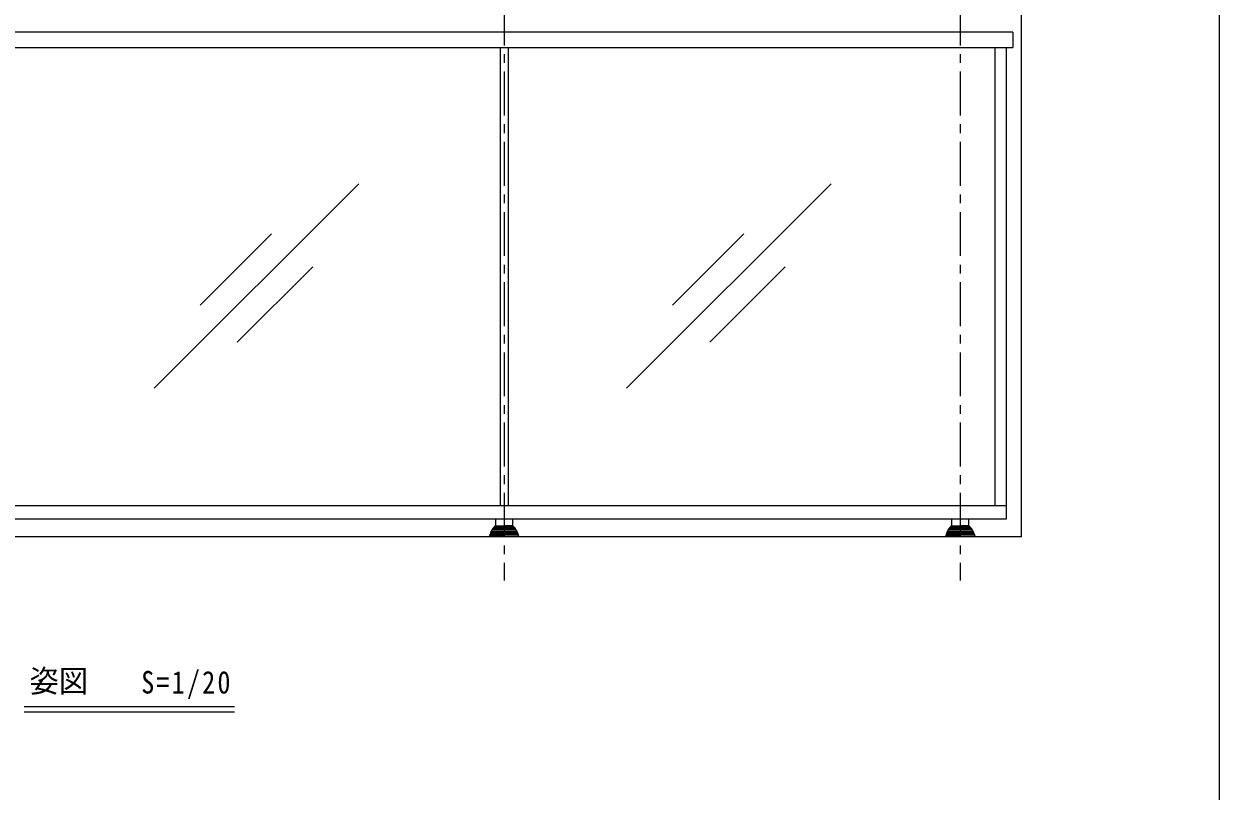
# Model space of a CAD drawing. Units: millimetres, scale not verified, with parts at other scales. Extents: x -1050 to 1050, y -742 to 742.
# Drawn here: x 309 to 990, y 0 to 437 of the extents above; entities that cross this region are included whole.
import ezdxf
from ezdxf.enums import TextEntityAlignment as Align

# ---------------------------------------------------------------- set-up
doc = ezdxf.new("R2010")
doc.units = ezdxf.units.MM
doc.header["$LTSCALE"] = 5
doc.linetypes.add('CHAIN1', pattern=[8, 5, -1, 1, -1])
doc.layers.add('0-9_文字', color=3, linetype='Continuous', lineweight=20)
doc.layers.add('1-5_図枠1_1', color=7, linetype='Continuous')
doc.layers.add('1-6_姿図', color=7, linetype='Continuous')
doc.styles.add('ＭＳ ゴシック', font='')
doc.styles.get('ＭＳ ゴシック').set_extended_font_data('MS Gothic')

msp = doc.modelspace()

# ---------------------------------------------------------------- linework, layer by layer
at = {"layer": '0-9_文字'}
for p, q in [((429.008, 48), (309.255, 48)), ((429.008, 45), (309.255, 45))]:
    msp.add_line(p, q, dxfattribs=at)
at = {"layer": '1-5_図枠1_1'}
msp.add_line((990, 682.5), (990, -707.5), dxfattribs=at)
at = {"layer": '1-6_姿図', "linetype": 'CHAIN1'}
for p, q in [((582.625, 570), (582.625, 120)), ((842.5, 570), (842.5, 120))]:
    msp.add_line(p, q, dxfattribs=at)
at = {"layer": '1-6_姿図'}
for p, q in [((877.5, 145), (877.5, 570)), ((872.5, 432.5), (-90, 432.5)), ((872.5, 432.5), (872.5, 423.75)), ((-90, 423.75), (872.5, 423.75)), ((580.375, 423.75), (580.375, 162.5)), ((584.875, 423.75), (584.875, 162.5)), ((862.5, 162.5), (862.5, 423.75)), ((868.75, 423.75), (868.75, 155)), ((383.214, 229.536), (499.818, 346.14)), ((652.348, 229.536), (768.952, 346.14)), ((409.447, 276.982), (450.112, 317.647)), ((678.58, 276.982), (719.246, 317.647)), ((430.66, 255.769), (473.586, 298.694)), ((699.793, 255.769), (742.719, 298.694)), ((868.75, 162.5), (-90, 162.5)), ((868.75, 155), (-90, 155)), ((576.698, 150.1), (576.698, 149.8)), ((577.152, 150.6), (582.625, 150.6)), ((577.375, 150.75), (577.375, 150.6)), ((577.875, 151.25), (577.875, 155)), ((577.875, 151.25), (582.625, 151.25)), ((587.375, 151.25), (582.625, 151.25)), ((588.098, 150.6), (582.625, 150.6)), ((587.375, 155), (587.375, 151.25)), ((587.875, 150.75), (587.875, 150.6)), ((588.552, 150.1), (588.552, 149.8)), ((836.573, 150.1), (836.573, 149.8)), ((837.027, 150.6), (842.5, 150.6)), ((837.25, 150.75), (837.25, 150.6)), ((837.75, 151.25), (837.75, 155)), ((837.75, 151.25), (842.5, 151.25)), ((847.25, 151.25), (842.5, 151.25)), ((847.973, 150.6), (842.5, 150.6)), ((847.25, 155), (847.25, 151.25)), ((847.75, 150.75), (847.75, 150.6)), ((848.427, 150.1), (848.427, 149.8)), ((877.5, 145), (-90, 145)), ((574.375, 145.482), (574.375, 145)), ((574.566, 146.311), (574.566, 145.8)), ((574.566, 145.8), (582.625, 145.8)), ((574.812, 147.014), (574.812, 146.599)), ((574.812, 146.6), (582.625, 146.6)), ((575.13, 147.76), (575.13, 147.407)), ((575.13, 147.407), (582.625, 147.407)), ((575.533, 148.524), (575.533, 148.2)), ((575.533, 148.2), (582.625, 148.2)), ((575.985, 149.001), (582.625, 149.001)), ((576.049, 149.302), (576.049, 149.001)), ((576.507, 149.8), (582.625, 149.8)), ((588.743, 149.8), (582.625, 149.8)), ((589.265, 149.001), (582.625, 149.001)), ((589.717, 148.2), (582.625, 148.2)), ((590.12, 147.407), (582.625, 147.407)), ((590.438, 146.6), (582.625, 146.6)), ((590.684, 145.8), (582.625, 145.8)), ((589.201, 149.302), (589.201, 149.001)), ((589.717, 148.524), (589.717, 148.2)), ((590.12, 147.76), (590.12, 147.407)), ((590.438, 147.014), (590.438, 146.599)), ((590.684, 146.311), (590.684, 145.8)), ((590.875, 145.482), (590.875, 145)), ((834.25, 145.482), (834.25, 145)), ((834.441, 146.311), (834.441, 145.8)), ((834.441, 145.8), (842.5, 145.8)), ((834.687, 147.014), (834.687, 146.599)), ((834.687, 146.6), (842.5, 146.6)), ((835.005, 147.76), (835.005, 147.407)), ((835.005, 147.407), (842.5, 147.407)), ((835.408, 148.524), (835.408, 148.2)), ((835.408, 148.2), (842.5, 148.2)), ((835.86, 149.001), (842.5, 149.001)), ((835.924, 149.302), (835.924, 149.001)), ((836.382, 149.8), (842.5, 149.8)), ((848.618, 149.8), (842.5, 149.8)), ((849.14, 149.001), (842.5, 149.001)), ((849.592, 148.2), (842.5, 148.2)), ((849.995, 147.407), (842.5, 147.407)), ((850.313, 146.6), (842.5, 146.6)), ((850.559, 145.8), (842.5, 145.8)), ((849.076, 149.302), (849.076, 149.001)), ((849.592, 148.524), (849.592, 148.2)), ((849.995, 147.76), (849.995, 147.407)), ((850.313, 147.014), (850.313, 146.599)), ((850.559, 146.311), (850.559, 145.8)), ((850.75, 145.482), (850.75, 145))]:
    msp.add_line(p, q, dxfattribs=at)
for centre, radius, start, end in [((577.209, 150.089), 0.512, 86.56134, 178.79631), ((577.875, 150.75), 0.5, 90, 180), ((587.375, 150.75), 0.5, 0, 90), ((588.041, 150.089), 0.512, 1.20369, 93.43866), ((837.084, 150.089), 0.512, 86.56134, 178.79631), ((837.75, 150.75), 0.5, 90, 180), ((847.25, 150.75), 0.5, 0, 90), ((847.916, 150.089), 0.512, 1.20369, 93.43866), ((574.739, 145.48), 0.364, 118.33625, 179.71056), ((574.869, 146.303), 0.303, 100.92102, 178.46143), ((575.181, 147.04), 0.37, 97.87545, 184.11221), ((575.545, 147.785), 0.415, 91.62275, 183.49063), ((575.998, 148.536), 0.466, 91.64474, 181.439), ((576.537, 149.312), 0.488, 86.57068, 181.25523), ((588.713, 149.312), 0.488, 358.74477, 93.42932), ((589.252, 148.536), 0.466, 358.561, 88.35526), ((589.705, 147.785), 0.415, 356.50937, 88.37725), ((590.069, 147.04), 0.37, 355.88779, 82.12455), ((590.381, 146.303), 0.303, 1.53857, 79.07898), ((590.511, 145.48), 0.364, 0.28944, 61.66375), ((834.614, 145.48), 0.364, 118.33625, 179.71056), ((834.744, 146.303), 0.303, 100.92102, 178.46143), ((835.056, 147.04), 0.37, 97.87545, 184.11221), ((835.42, 147.785), 0.415, 91.62275, 183.49063), ((835.873, 148.536), 0.466, 91.64474, 181.439), ((836.412, 149.312), 0.488, 86.57068, 181.25523), ((848.588, 149.312), 0.488, 358.74477, 93.42932), ((849.127, 148.536), 0.466, 358.561, 88.35526), ((849.58, 147.785), 0.415, 356.50937, 88.37725), ((849.944, 147.04), 0.37, 355.88779, 82.12455), ((850.256, 146.303), 0.303, 1.53857, 79.07898), ((850.386, 145.48), 0.364, 0.28944, 61.66375)]:
    msp.add_arc(centre, radius, start, end, dxfattribs=at)

# ---------------------------------------------------------------- texts
at = {"layer": '0-9_文字', "style": 'ＭＳ ゴシック', "width": 0.95}
msp.add_text('姿図', height=12.83, dxfattribs=at).set_placement((312.321, 52.481), align=Align.BOTTOM_LEFT)
at = {"layer": '0-9_文字', "insert": (375.914, 52.481), "char_height": 12.83, "attachment_point": 7, "style": 'ＭＳ ゴシック'}
msp.add_mtext('\\T1.17;\\W0.85;S=1/20', dxfattribs=at)

doc.saveas('drawing.dxf')
